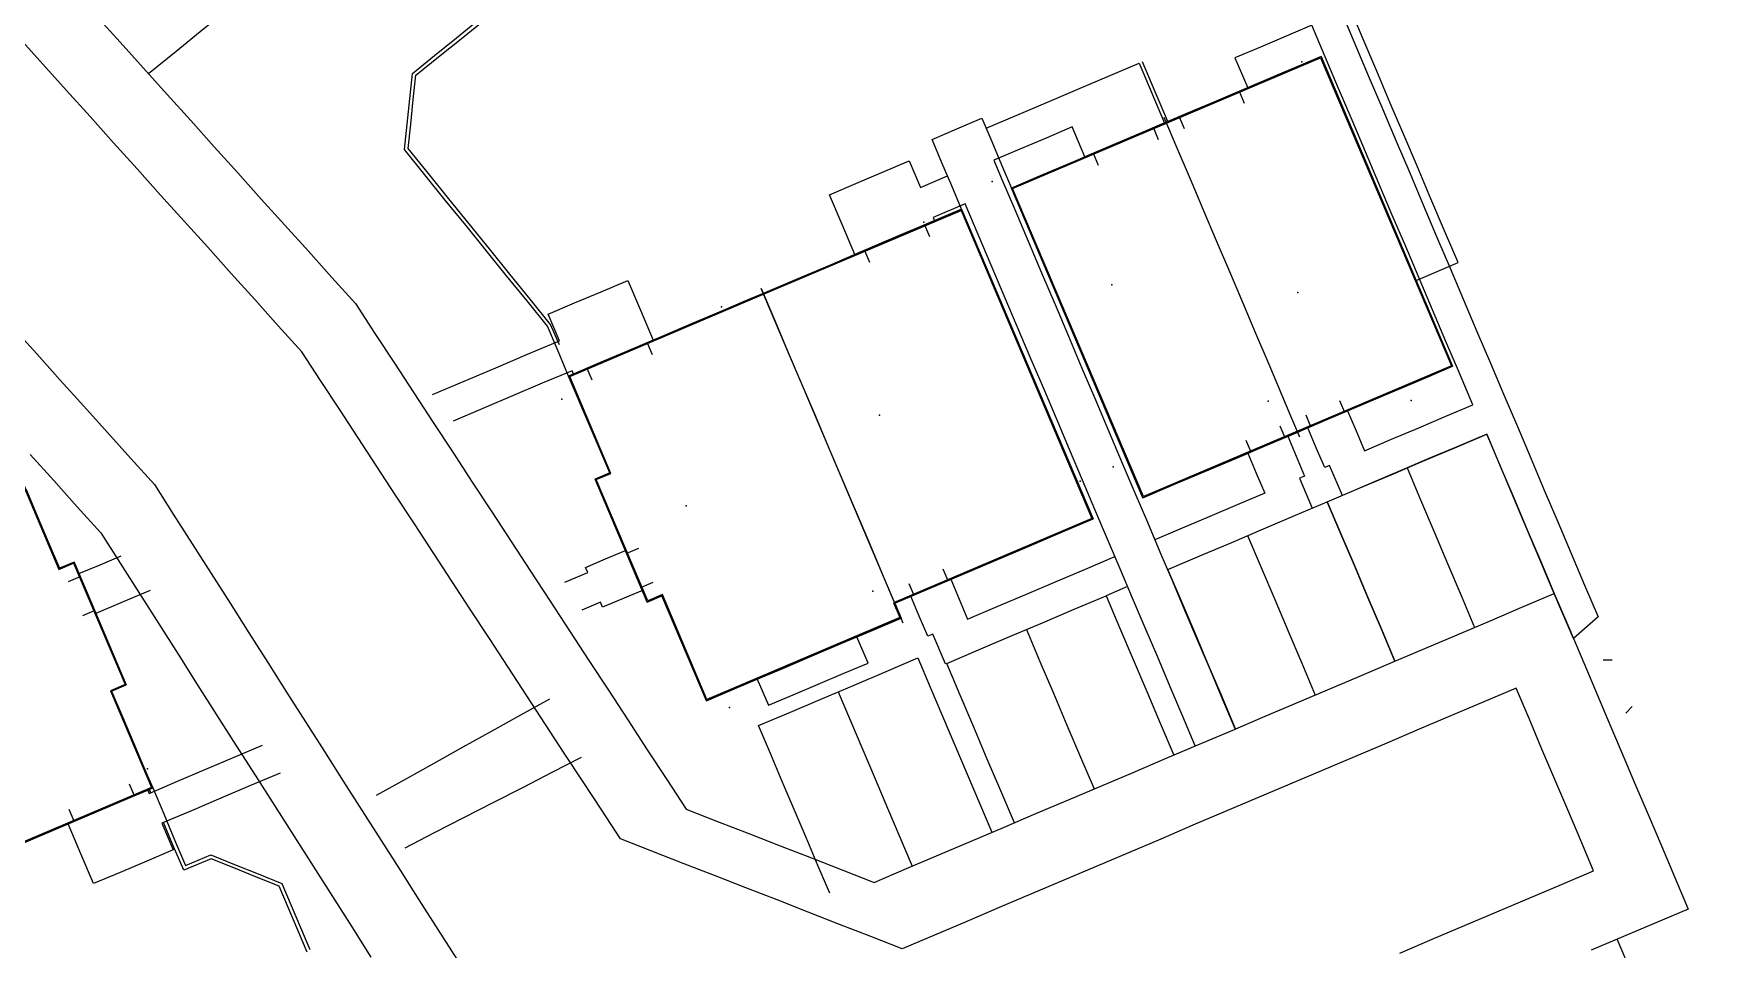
# Model space of a CAD drawing. Header units: metres. Extents: x 337936 to 338469, y 373266 to 374026.
# Drawn here: x 338095.53 to 338142.08, y 373574.2 to 373599.58 of the extents above; entities that cross this region are included whole.
import ezdxf

# ---------------------------------------------------------------- set-up
doc = ezdxf.new("R2010")
doc.units = ezdxf.units.M
for name, color, linetype in [('3D_LINES', 3, 'Continuous'), ('3D_Points', 1, 'Continuous'), ('PLOTS EXTERNAL LEVEL', 6, 'Continuous'), ('PLOTS FFL', 5, 'Continuous')]:
    doc.layers.add(name, color=color, linetype=linetype)

msp = doc.modelspace()

# ---------------------------------------------------------------- linework, layer by layer
at = {"layer": '3D_LINES'}
for points in [[(338098.715, 373598.475, 33.474), (338099.485, 373599.099, 33.474), (338100.255, 373599.722, 33.475), (338101.025, 373600.346, 33.476), (338101.796, 373600.97, 33.477), (338102.566, 373601.594, 33.478), (338103.336, 373602.217, 33.479), (338104.106, 373602.841, 33.515)], [(338110.365, 373590.091, 33.733), (338110.072, 373590.782, 33.715), (338109.779, 373591.472, 33.697), (338109.212, 373592.172, 33.679), (338108.646, 373592.872, 33.661), (338108.079, 373593.571, 33.636), (338107.512, 373594.271, 33.612), (338106.946, 373594.971, 33.587), (338106.379, 373595.671, 33.562), (338105.812, 373596.37, 33.537), (338105.886, 373597.073, 33.529), (338105.96, 373597.777, 33.521), (338106.034, 373598.48, 33.513), (338106.646, 373598.975, 33.502), (338107.257, 373599.471, 33.494), (338107.869, 373599.966, 33.491), (338107.491, 373600.432, 33.48), (338107.114, 373600.898, 33.469)], [(338110.108, 373590.954, 33.71), (338109.865, 373591.524, 33.695), (338109.301, 373592.221, 33.678), (338108.737, 373592.918, 33.66), (338108.173, 373593.614, 33.638), (338107.609, 373594.311, 33.614), (338107.045, 373595.008, 33.589), (338106.48, 373595.704, 33.564), (338105.916, 373596.401, 33.539), (338105.987, 373597.077, 33.532), (338106.058, 373597.753, 33.524), (338106.129, 373598.428, 33.516), (338106.756, 373598.936, 33.503), (338107.383, 373599.443, 33.495), (338108.01, 373599.951, 33.492), (338107.601, 373600.456, 33.481), (338107.192, 373600.961, 33.469)], [(338133.862, 373592.743, 33.595), (338134.443, 373592.99, 33.593), (338135.024, 373593.237, 33.59), (338134.649, 373594.121, 33.591), (338134.273, 373595.006, 33.591), (338133.898, 373595.89, 33.591), (338133.523, 373596.774, 33.592), (338133.147, 373597.659, 33.592), (338132.772, 373598.543, 33.592), (338132.396, 373599.428, 33.593), (338132.021, 373600.312, 33.589)], [(338097.277, 373600.071, 33.513), (338097.93, 373599.347, 33.495), (338098.582, 373598.622, 33.477), (338099.235, 373597.897, 33.462), (338099.887, 373597.172, 33.448), (338100.54, 373596.448, 33.433), (338101.193, 373595.723, 33.424), (338101.845, 373594.998, 33.451), (338102.498, 373594.274, 33.479), (338103.15, 373593.549, 33.506), (338103.803, 373592.824, 33.534), (338104.455, 373592.099, 33.561), (338104.995, 373591.275, 33.587), (338105.534, 373590.451, 33.613), (338106.074, 373589.626, 33.639), (338106.613, 373588.802, 33.661), (338107.153, 373587.978, 33.673), (338107.692, 373587.153, 33.684), (338108.232, 373586.329, 33.678), (338108.771, 373585.505, 33.672), (338109.311, 373584.68, 33.666), (338109.85, 373583.856, 33.659), (338110.389, 373583.032, 33.653), (338110.929, 373582.207, 33.647), (338111.468, 373581.383, 33.641), (338112.008, 373580.559, 33.636), (338112.547, 373579.734, 33.655), (338113.087, 373578.91, 33.674), (338113.626, 373578.086, 33.692), (338114.494, 373577.747, 33.7), (338115.362, 373577.409, 33.708), (338116.229, 373577.071, 33.716), (338117.097, 373576.733, 33.723), (338117.964, 373576.395, 33.729), (338118.832, 373576.056, 33.737), (338119.73, 373576.438, 33.739), (338120.628, 373576.819, 33.742), (338121.526, 373577.2, 33.745), (338122.425, 373577.581, 33.745), (338123.323, 373577.963, 33.746), (338124.221, 373578.344, 33.747), (338125.119, 373578.725, 33.747), (338126.018, 373579.106, 33.748), (338126.916, 373579.488, 33.749), (338127.814, 373579.869, 33.749), (338128.712, 373580.25, 33.749), (338129.61, 373580.632, 33.744), (338130.509, 373581.013, 33.733), (338131.407, 373581.394, 33.723), (338132.305, 373581.775, 33.712), (338133.203, 373582.157, 33.701), (338134.101, 373582.538, 33.691), (338135, 373582.919, 33.685), (338135.898, 373583.3, 33.685), (338136.796, 373583.682, 33.684), (338137.694, 373584.063, 33.68), (338138.065, 373583.188, 33.693), (338138.437, 373582.314, 33.705), (338138.808, 373581.439, 33.718), (338139.179, 373580.565, 33.731), (338139.55, 373579.691, 33.743), (338139.921, 373578.816, 33.756), (338140.293, 373577.942, 33.769), (338140.664, 373577.067, 33.781), (338141.035, 373576.193, 33.794), (338141.406, 373575.318, 33.807), (338140.509, 373574.937, 33.81), (338139.611, 373574.556, 33.81), (338138.714, 373574.175, 33.81)], [(338131.818, 373600.116, 33.59), (338132.192, 373599.237, 33.594), (338132.565, 373598.358, 33.593), (338132.938, 373597.479, 33.593), (338133.311, 373596.6, 33.593), (338133.684, 373595.721, 33.592), (338134.057, 373594.842, 33.592), (338134.43, 373593.963, 33.592), (338134.803, 373593.084, 33.591), (338135.176, 373592.205, 33.591), (338135.549, 373591.326, 33.591), (338135.922, 373590.448, 33.592), (338136.296, 373589.569, 33.602), (338136.669, 373588.69, 33.615), (338137.042, 373587.811, 33.627), (338137.415, 373586.932, 33.64), (338137.788, 373586.053, 33.653), (338138.161, 373585.174, 33.666), (338138.534, 373584.295, 33.678), (338138.907, 373583.416, 33.691), (338138.222, 373582.82, 33.698), (338137.878, 373583.629, 33.686), (338137.535, 373584.438, 33.675), (338137.192, 373585.246, 33.663), (338136.849, 373586.055, 33.651), (338136.505, 373586.864, 33.64), (338136.162, 373587.673, 33.628), (338135.819, 373588.481, 33.616), (338135.018, 373588.142, 33.62), (338134.218, 373587.802, 33.622), (338133.418, 373587.462, 33.628), (338132.617, 373587.122, 33.638), (338131.817, 373586.783, 33.647), (338131.465, 373587.612, 33.638), (338131.327, 373587.553, 33.64), (338131.093, 373588.105, 33.634), (338130.858, 373588.658, 33.628), (338131.41, 373588.892, 33.621), (338131.963, 373589.127, 33.639), (338132.197, 373588.574, 33.621), (338132.432, 373588.021, 33.627), (338133.182, 373588.34, 33.618), (338133.933, 373588.659, 33.61), (338134.683, 373588.977, 33.608), (338135.434, 373589.296, 33.604), (338135.062, 373590.172, 33.595), (338134.69, 373591.049, 33.594), (338134.317, 373591.925, 33.595), (338133.945, 373592.802, 33.595), (338133.573, 373593.679, 33.595), (338133.201, 373594.555, 33.596), (338132.829, 373595.432, 33.596), (338132.457, 373596.308, 33.596), (338132.085, 373597.185, 33.597), (338131.713, 373598.062, 33.597), (338131.341, 373598.938, 33.597), (338130.969, 373599.815, 33.592), (338130.259, 373599.514, 33.595), (338129.549, 373599.212, 33.591), (338128.84, 373598.911, 33.603), (338129.192, 373598.083, 33.636), (338128.455, 373597.77, 33.651), (338127.719, 373597.458, 33.665), (338126.982, 373597.145, 33.68), (338126.631, 373597.974, 33.645), (338126.279, 373598.802, 33.616)], [(338133.414, 373574.098, 33.809), (338134.309, 373574.478, 33.798), (338135.204, 373574.858, 33.788), (338136.099, 373575.238, 33.784), (338136.994, 373575.618, 33.784), (338137.889, 373575.998, 33.784), (338138.784, 373576.378, 33.784), (338138.426, 373577.221, 33.772), (338138.067, 373578.065, 33.76), (338137.709, 373578.909, 33.748), (338137.351, 373579.753, 33.736), (338136.993, 373580.597, 33.724), (338136.635, 373581.44, 33.712), (338135.739, 373581.06, 33.712), (338134.843, 373580.68, 33.712), (338133.947, 373580.3, 33.722), (338133.051, 373579.919, 33.733), (338132.155, 373579.539, 33.743), (338131.26, 373579.159, 33.754), (338130.364, 373578.779, 33.764), (338129.468, 373578.398, 33.768), (338128.572, 373578.018, 33.768), (338127.676, 373577.638, 33.768), (338126.78, 373577.257, 33.767), (338125.884, 373576.877, 33.766), (338124.988, 373576.497, 33.765), (338124.093, 373576.117, 33.764), (338123.197, 373575.736, 33.764), (338122.301, 373575.356, 33.763), (338121.405, 373574.976, 33.761), (338120.509, 373574.596, 33.758), (338119.613, 373574.215, 33.756), (338118.746, 373574.554, 33.75), (338117.878, 373574.892, 33.743), (338117.011, 373575.23, 33.737), (338116.143, 373575.568, 33.728), (338115.275, 373575.906, 33.72), (338114.408, 373576.245, 33.712), (338113.54, 373576.583, 33.704), (338112.673, 373576.921, 33.693), (338111.805, 373577.259, 33.675), (338111.285, 373578.054, 33.657), (338110.765, 373578.848, 33.639), (338110.246, 373579.642, 33.621), (338109.726, 373580.436, 33.605), (338109.206, 373581.23, 33.611), (338108.686, 373582.025, 33.617), (338108.167, 373582.819, 33.623), (338107.647, 373583.613, 33.629), (338107.127, 373584.407, 33.634), (338106.607, 373585.202, 33.64), (338106.088, 373585.996, 33.643), (338105.568, 373586.79, 33.632), (338105.048, 373587.584, 33.621), (338104.528, 373588.378, 33.609), (338104.009, 373589.173, 33.591), (338103.489, 373589.967, 33.566), (338102.969, 373590.761, 33.541), (338102.316, 373591.486, 33.513), (338101.664, 373592.211, 33.486), (338101.011, 373592.935, 33.458), (338100.359, 373593.66, 33.431), (338099.706, 373594.385, 33.415), (338099.054, 373595.109, 33.43), (338098.401, 373595.834, 33.444), (338097.749, 373596.559, 33.46), (338097.096, 373597.284, 33.478), (338096.444, 373598.008, 33.493), (338095.791, 373598.733, 33.495), (338095.138, 373599.458, 33.497)], [(338126.935, 373597.125, 33.674), (338126.077, 373596.761, 33.674), (338125.218, 373596.396, 33.674), (338124.359, 373596.032, 33.674), (338123.501, 373595.667, 33.674), (338122.642, 373595.303, 33.674), (338123.007, 373594.444, 33.674), (338123.371, 373593.586, 33.674), (338123.736, 373592.727, 33.674), (338124.1, 373591.868, 33.674), (338124.464, 373591.01, 33.674), (338124.829, 373590.151, 33.674), (338125.193, 373589.293, 33.674), (338125.558, 373588.434, 33.674), (338125.922, 373587.575, 33.674), (338126.287, 373586.717, 33.666), (338127.145, 373587.081, 33.658), (338128.004, 373587.446, 33.65), (338128.863, 373587.81, 33.641), (338129.721, 373588.175, 33.633), (338130.58, 373588.539, 33.625), (338131.324, 373588.855, 33.618), (338132.068, 373589.171, 33.611), (338132.812, 373589.487, 33.604), (338133.556, 373589.802, 33.597), (338134.214, 373590.082, 33.597), (338134.873, 373590.361, 33.597), (338134.508, 373591.22, 33.597), (338134.144, 373592.078, 33.597), (338133.779, 373592.937, 33.597), (338133.415, 373593.796, 33.597), (338133.05, 373594.654, 33.597), (338132.686, 373595.513, 33.598), (338132.322, 373596.372, 33.598), (338131.957, 373597.23, 33.598), (338131.593, 373598.089, 33.598), (338131.228, 373598.947, 33.598), (338130.726, 373598.734, 33.598), (338129.968, 373598.412, 33.598), (338129.21, 373598.09, 33.598), (338128.451, 373597.769, 33.598), (338127.693, 373597.447, 33.598), (338126.935, 373597.125, 33.598)], [(338121.939, 373596.96, 33.736), (338122.788, 373597.32, 33.736), (338123.638, 373597.681, 33.736), (338124.487, 373598.041, 33.736), (338125.336, 373598.402, 33.736), (338126.186, 373598.762, 33.736), (338126.537, 373597.934, 33.736), (338126.889, 373597.105, 33.736), (338126.153, 373596.793, 33.736), (338125.416, 373596.48, 33.736), (338124.68, 373596.168, 33.736), (338124.328, 373596.996, 33.736), (338123.603, 373596.688, 33.736), (338122.878, 373596.38, 33.736), (338122.152, 373596.073, 33.736), (338122.359, 373595.587, 33.736), (338122.732, 373594.708, 33.731), (338123.105, 373593.829, 33.725), (338123.478, 373592.95, 33.72), (338123.851, 373592.071, 33.714), (338124.224, 373591.193, 33.709), (338124.597, 373590.314, 33.704), (338124.97, 373589.435, 33.698), (338125.343, 373588.556, 33.693), (338125.716, 373587.678, 33.687), (338126.064, 373586.859, 33.687), (338126.411, 373586.04, 33.687), (338126.759, 373585.221, 33.687), (338127.107, 373584.402, 33.687), (338127.454, 373583.583, 33.687), (338127.802, 373582.764, 33.687), (338128.149, 373581.945, 33.687), (338128.497, 373581.126, 33.687), (338128.845, 373580.307, 33.687)], [(338128.959, 373597.984, 33.64), (338129.097, 373597.66, 33.664)], [(338121.261, 373594.717, 33.722), (338120.988, 373595.361, 33.708), (338120.714, 373596.005, 33.701), (338120.441, 373596.65, 33.694), (338121.131, 373596.943, 33.702), (338121.822, 373597.236, 33.689), (338122.095, 373596.591, 33.711), (338122.369, 373595.947, 33.732), (338122.642, 373595.303, 33.767)], [(338126.577, 373596.973, 33.688), (338126.715, 373596.649, 33.712)], [(338130.638, 373588.401, 33.809), (338130.393, 373588.979, 33.809), (338130.148, 373589.557, 33.809), (338129.784, 373590.413, 33.809), (338129.421, 373591.269, 33.809), (338129.057, 373592.126, 33.809), (338128.694, 373592.982, 33.809), (338128.33, 373593.838, 33.809), (338127.967, 373594.694, 33.809), (338127.603, 373595.551, 33.809), (338127.24, 373596.407, 33.809), (338126.877, 373597.263, 33.809)], [(338127.293, 373597.277, 33.674), (338127.431, 373596.952, 33.697)], [(338127.74, 373579.838, 33.674), (338127.393, 373580.657, 33.674), (338127.045, 373581.476, 33.674), (338126.697, 373582.295, 33.674), (338126.35, 373583.113, 33.674), (338126.002, 373583.932, 33.674), (338125.654, 373584.751, 33.674), (338125.307, 373585.57, 33.674), (338124.959, 373586.389, 33.674), (338124.612, 373587.208, 33.674), (338124.25, 373588.059, 33.675), (338123.889, 373588.911, 33.677), (338123.528, 373589.762, 33.678), (338123.166, 373590.613, 33.679), (338122.805, 373591.464, 33.68), (338122.444, 373592.315, 33.681), (338122.082, 373593.166, 33.682), (338121.721, 373594.017, 33.683), (338121.36, 373594.869, 33.684), (338120.468, 373594.49, 33.685), (338120.507, 373594.398, 33.685), (338119.771, 373594.085, 33.685), (338119.034, 373593.773, 33.685), (338118.298, 373593.46, 33.685), (338117.946, 373594.289, 33.685), (338117.594, 373595.117, 33.685), (338118.331, 373595.43, 33.685), (338119.067, 373595.742, 33.685), (338119.804, 373596.055, 33.685), (338120.117, 373595.317, 33.685), (338120.871, 373595.637, 33.685)], [(338124.911, 373596.266, 33.721), (338125.049, 373595.941, 33.745)], [(338119.406, 373583.796, 33.672), (338120.323, 373584.185, 33.672), (338121.239, 373584.574, 33.672), (338122.156, 373584.963, 33.672), (338123.073, 373585.352, 33.672), (338123.989, 373585.742, 33.672), (338124.906, 373586.131, 33.672), (338124.542, 373586.989, 33.672), (338124.177, 373587.848, 33.672), (338123.813, 373588.706, 33.672), (338123.448, 373589.565, 33.671), (338123.084, 373590.424, 33.671), (338122.719, 373591.282, 33.671), (338122.355, 373592.141, 33.671), (338121.99, 373592.999, 33.671), (338121.626, 373593.858, 33.671), (338121.261, 373594.717, 33.671), (338120.345, 373594.328, 33.671), (338119.428, 373593.938, 33.671), (338118.511, 373593.549, 33.671), (338117.595, 373593.16, 33.671), (338116.678, 373592.771, 33.672), (338115.761, 373592.382, 33.672), (338115.204, 373592.146, 33.672), (338114.647, 373591.909, 33.672), (338113.791, 373591.545, 33.683), (338112.934, 373591.182, 33.693), (338112.078, 373590.818, 33.704), (338111.221, 373590.455, 33.715), (338110.365, 373590.091, 33.725), (338110.566, 373589.617, 33.731), (338110.879, 373588.881, 33.727), (338111.191, 373588.144, 33.722), (338111.504, 373587.408, 33.718), (338111.099, 373587.236, 33.715), (338111.461, 373586.384, 33.71), (338111.822, 373585.532, 33.704), (338112.184, 373584.68, 33.699), (338112.546, 373583.828, 33.694), (338112.951, 373583.999, 33.691), (338113.259, 373583.272, 33.687), (338113.568, 373582.545, 33.682), (338113.877, 373581.818, 33.678), (338114.186, 373581.091, 33.673), (338114.66, 373581.292, 33.67), (338115.48, 373581.64, 33.67), (338116.3, 373581.988, 33.67), (338117.121, 373582.337, 33.67), (338117.941, 373582.685, 33.67), (338118.762, 373583.033, 33.67), (338119.582, 373583.381, 33.67)], [(338120.235, 373594.281, 33.673), (338120.373, 373593.957, 33.673)], [(338118.569, 373593.574, 33.678), (338118.707, 373593.249, 33.69)], [(338106.593, 373589.576, 33.653), (338107.471, 373589.949, 33.671), (338108.35, 373590.322, 33.689), (338109.229, 373590.696, 33.707), (338110.108, 373591.069, 33.707), (338109.795, 373591.805, 33.688), (338110.531, 373592.118, 33.679), (338111.268, 373592.43, 33.669), (338112.004, 373592.743, 33.66), (338112.356, 373591.914, 33.681), (338112.708, 373591.086, 33.703), (338111.971, 373590.773, 33.712), (338111.235, 373590.461, 33.722), (338110.498, 373590.148, 33.731), (338110.459, 373590.24, 33.729), (338109.636, 373589.891, 33.73), (338108.813, 373589.541, 33.713), (338107.99, 373589.192, 33.696), (338107.167, 373588.843, 33.675)], [(338119.641, 373583.243, 33.672), (338119.417, 373583.771, 33.672), (338119.193, 373584.298, 33.672), (338118.805, 373585.212, 33.672), (338118.417, 373586.125, 33.672), (338118.029, 373587.039, 33.672), (338117.642, 373587.952, 33.672), (338117.254, 373588.866, 33.672), (338116.866, 373589.78, 33.672), (338116.478, 373590.693, 33.672), (338116.091, 373591.607, 33.672), (338115.703, 373592.52, 33.672), (338116.079, 373591.634, 33.672), (338116.455, 373590.748, 33.672), (338116.831, 373589.861, 33.672), (338117.207, 373588.975, 33.672), (338117.584, 373588.089, 33.672), (338117.96, 373587.203, 33.672), (338118.336, 373586.317, 33.672), (338118.712, 373585.43, 33.672), (338119.088, 373584.544, 33.672), (338119.465, 373583.658, 33.672)], [(338094.966, 373591.429, 33.413), (338095.619, 373590.704, 33.408), (338096.272, 373589.98, 33.392), (338096.924, 373589.255, 33.402), (338097.577, 373588.53, 33.43), (338098.229, 373587.806, 33.453), (338098.882, 373587.081, 33.468), (338099.405, 373586.259, 33.479), (338099.929, 373585.437, 33.491), (338100.453, 373584.614, 33.502), (338100.977, 373583.792, 33.514), (338101.501, 373582.97, 33.525), (338102.024, 373582.148, 33.537), (338102.548, 373581.326, 33.53), (338103.072, 373580.504, 33.524), (338103.596, 373579.682, 33.519), (338104.119, 373578.859, 33.537), (338104.643, 373578.037, 33.556), (338105.167, 373577.215, 33.574), (338105.691, 373576.393, 33.593), (338106.214, 373575.571, 33.612), (338106.738, 373574.749, 33.63), (338107.262, 373573.926, 33.649)], [(338112.54, 373591.014, 33.705), (338112.677, 373590.69, 33.713)], [(338110.874, 373590.307, 33.726), (338111.011, 373589.983, 33.735)], [(338131.741, 373589.415, 33.713), (338131.879, 373589.09, 33.636)], [(338130.084, 373588.712, 33.657), (338130.222, 373588.387, 33.635)], [(338130.8, 373589.015, 33.682), (338130.938, 373588.691, 33.627)], [(338128.857, 373580.312, 33.749), (338128.482, 373581.196, 33.74), (338128.107, 373582.079, 33.731), (338127.732, 373582.963, 33.722), (338127.357, 373583.847, 33.714), (338126.982, 373584.73, 33.704), (338127.866, 373585.105, 33.694), (338128.749, 373585.481, 33.683), (338129.633, 373585.856, 33.673), (338130.517, 373586.231, 33.662), (338131.4, 373586.606, 33.652), (338131.775, 373585.722, 33.662), (338132.151, 373584.838, 33.671), (338132.526, 373583.955, 33.681), (338132.901, 373583.071, 33.691), (338133.276, 373582.187, 33.7), (338132.901, 373583.071, 33.691), (338132.526, 373583.955, 33.681), (338132.151, 373584.838, 33.671), (338131.775, 373585.722, 33.662), (338131.4, 373586.606, 33.652), (338132.284, 373586.981, 33.642), (338133.168, 373587.356, 33.631), (338134.051, 373587.731, 33.622), (338134.935, 373588.106, 33.62), (338135.819, 373588.481, 33.616), (338136.194, 373587.598, 33.629), (338136.569, 373586.714, 33.642), (338136.944, 373585.83, 33.655), (338137.319, 373584.947, 33.667), (338137.694, 373584.063, 33.68)], [(338129.143, 373588.312, 33.643), (338129.281, 373587.988, 33.646)], [(338130.163, 373588.363, 33.636), (338130.301, 373588.421, 33.634), (338130.535, 373587.869, 33.64), (338130.77, 373587.317, 33.646), (338130.632, 373587.258, 33.648), (338130.984, 373586.429, 33.657)], [(338095.438, 373587.917, 33.382), (338096.09, 373587.192, 33.382), (338096.743, 373586.467, 33.382), (338097.395, 373585.743, 33.382), (338097.93, 373584.903, 33.382), (338098.465, 373584.063, 33.382), (338099.001, 373583.223, 33.382), (338099.536, 373582.383, 33.382), (338100.071, 373581.543, 33.382), (338100.606, 373580.704, 33.382), (338101.141, 373579.864, 33.382), (338101.676, 373579.024, 33.382), (338102.211, 373578.184, 33.382), (338102.746, 373577.344, 33.382), (338103.281, 373576.504, 33.382), (338103.816, 373575.665, 33.382), (338104.351, 373574.825, 33.382), (338104.886, 373573.985, 33.382)], [(338129.196, 373587.952, 33.647), (338129.431, 373587.4, 33.653), (338129.665, 373586.847, 33.659), (338128.903, 373586.524, 33.668), (338128.141, 373586.2, 33.677), (338127.38, 373585.877, 33.686), (338126.618, 373585.553, 33.695)], [(338133.61, 373587.544, 33.626), (338133.985, 373586.66, 33.636), (338134.36, 373585.776, 33.647), (338134.735, 373584.893, 33.66), (338135.11, 373584.009, 33.673), (338135.485, 373583.125, 33.685)], [(338095.322, 373586.947, 33.378), (338095.63, 373586.22, 33.383), (338095.939, 373585.492, 33.389), (338096.248, 373584.765, 33.395), (338096.653, 373584.937, 33.398), (338097.014, 373584.085, 33.405), (338097.376, 373583.233, 33.412), (338097.738, 373582.381, 33.419), (338098.099, 373581.529, 33.425), (338097.694, 373581.357, 33.429), (338098.003, 373580.63, 33.435), (338098.312, 373579.903, 33.44), (338098.62, 373579.176, 33.446), (338098.834, 373578.673, 33.446), (338098.036, 373578.335, 33.446), (338097.238, 373577.996, 33.446), (338096.441, 373577.658, 33.446), (338095.643, 373577.319, 33.446), (338094.846, 373576.981, 33.446)], [(338129.191, 373585.668, 33.678), (338129.566, 373584.784, 33.688), (338129.941, 373583.901, 33.698), (338130.316, 373583.017, 33.707), (338130.691, 373582.133, 33.717), (338131.067, 373581.25, 33.727)], [(338098.765, 373584.148, 33.46), (338098.012, 373583.829, 33.441), (338097.259, 373583.509, 33.422), (338097.024, 373584.061, 33.417), (338096.79, 373584.614, 33.412), (338097.373, 373584.861, 33.427), (338097.956, 373585.109, 33.442)], [(338110.26, 373584.379, 33.673), (338110.894, 373584.649, 33.685), (338110.835, 373584.787, 33.686), (338111.387, 373585.021, 33.696), (338111.94, 373585.255, 33.707), (338112.174, 373584.703, 33.701), (338112.409, 373584.151, 33.695), (338111.856, 373583.916, 33.685), (338111.304, 373583.682, 33.675), (338111.245, 373583.82, 33.676), (338110.734, 373583.603, 33.666)], [(338112.299, 373585.312, 33.712), (338111.974, 373585.174, 33.706)], [(338120.847, 373582.128, 33.701), (338120.812, 373582.113, 33.7), (338120.46, 373582.941, 33.692), (338120.322, 373582.883, 33.692), (338120.088, 373583.435, 33.686), (338119.854, 373583.988, 33.681), (338120.406, 373584.222, 33.681), (338120.959, 373584.457, 33.682), (338121.193, 373583.904, 33.687), (338121.427, 373583.352, 33.693), (338122.244, 373583.699, 33.694), (338123.061, 373584.046, 33.694), (338123.878, 373584.392, 33.695), (338124.695, 373584.739, 33.696), (338125.512, 373585.086, 33.696)], [(338096.5, 373584.394, 33.405), (338096.825, 373584.532, 33.413)], [(338120.739, 373584.745, 33.678), (338120.876, 373584.42, 33.682)], [(338126.982, 373584.73, 33.704), (338126.969, 373584.725, 33.704)], [(338112.698, 373584.37, 33.702), (338112.374, 373584.233, 33.696)], [(338119.797, 373584.345, 33.678), (338119.935, 373584.021, 33.681)], [(338122.723, 373577.708, 33.745), (338122.348, 373578.592, 33.736), (338121.973, 373579.476, 33.727), (338121.598, 373580.359, 33.718), (338121.223, 373581.243, 33.709), (338120.848, 373582.127, 33.701), (338121.732, 373582.502, 33.701), (338122.615, 373582.877, 33.702), (338123.499, 373583.252, 33.703), (338124.383, 373583.627, 33.704), (338125.266, 373584.002, 33.704), (338125.641, 373583.118, 33.713), (338126.016, 373582.235, 33.722), (338126.392, 373581.351, 33.731), (338126.767, 373580.467, 33.74), (338127.142, 373579.584, 33.749)], [(338125.864, 373584.257, 33.705), (338125.266, 373584.003, 33.704)], [(338096.9, 373583.453, 33.413), (338097.224, 373583.591, 33.421)], [(338123.057, 373583.064, 33.702), (338123.432, 373582.181, 33.711), (338123.807, 373581.297, 33.72), (338124.182, 373580.413, 33.729), (338124.557, 373579.53, 33.738), (338124.933, 373578.646, 33.747)], [(338115.595, 373581.689, 33.679), (338115.903, 373580.964, 33.681), (338116.594, 373581.257, 33.683), (338117.285, 373581.551, 33.685), (338117.976, 373581.844, 33.687), (338118.667, 373582.137, 33.689), (338118.359, 373582.862, 33.682)], [(338117.606, 373575.753, 33.734), (338117.277, 373576.527, 33.726), (338116.948, 373577.302, 33.717), (338116.619, 373578.077, 33.708), (338116.29, 373578.852, 33.7), (338115.961, 373579.626, 33.692), (338115.632, 373580.401, 33.684), (338116.516, 373580.776, 33.686), (338117.4, 373581.151, 33.689), (338118.283, 373581.527, 33.692), (338119.167, 373581.902, 33.694), (338120.051, 373582.277, 33.696), (338120.393, 373581.471, 33.704), (338120.735, 373580.666, 33.712), (338121.076, 373579.861, 33.721), (338121.418, 373579.055, 33.729), (338121.76, 373578.25, 33.737), (338122.102, 373577.444, 33.745)], [(338139.05, 373582.229, 33.708), (338139.3, 373582.229, 33.708)], [(338105.039, 373578.47, 33.556), (338105.84, 373578.916, 33.563), (338106.641, 373579.362, 33.57), (338107.441, 373579.809, 33.576), (338108.242, 373580.255, 33.584), (338109.043, 373580.701, 33.601), (338109.843, 373581.148, 33.617)], [(338117.842, 373581.339, 33.69), (338118.183, 373580.534, 33.699), (338118.525, 373579.728, 33.707), (338118.867, 373578.923, 33.715), (338119.209, 373578.117, 33.723), (338119.551, 373577.312, 33.732), (338119.893, 373576.507, 33.74)], [(338139.679, 373580.748, 33.729), (338139.853, 373580.928, 33.727)], [(338102.364, 373579.085, 33.508), (338101.545, 373578.738, 33.5), (338100.727, 373578.391, 33.492), (338099.909, 373578.043, 33.483), (338099.091, 373577.696, 33.475), (338099.403, 373576.96, 33.49), (338098.667, 373576.647, 33.48), (338097.931, 373576.334, 33.469), (338097.194, 373576.022, 33.458), (338096.843, 373576.85, 33.441), (338096.491, 373577.679, 33.424), (338097.227, 373577.991, 33.435), (338097.964, 373578.304, 33.446), (338098.7, 373578.617, 33.457), (338098.739, 373578.524, 33.459), (338099.524, 373578.858, 33.467), (338100.31, 373579.191, 33.475), (338101.095, 373579.524, 33.485), (338101.88, 373579.858, 33.499)], [(338110.716, 373579.516, 33.63), (338109.9, 373579.098, 33.623), (338109.084, 373578.68, 33.616), (338108.268, 373578.262, 33.609), (338107.452, 373577.844, 33.601), (338106.637, 373577.426, 33.594), (338105.821, 373577.008, 33.587)], [(338098.325, 373578.457, 33.452), (338098.187, 373578.782, 33.445)], [(338098.781, 373578.542, 33.46), (338098.742, 373578.634, 33.458)], [(338098.834, 373578.673, 33.459), (338099.138, 373577.956, 33.473), (338099.442, 373577.239, 33.487), (338099.747, 373576.522, 33.5), (338100.45, 373576.82, 33.507), (338101.105, 373576.555, 33.521), (338101.761, 373576.291, 33.534), (338102.417, 373576.026, 33.548), (338102.805, 373575.111, 33.565), (338103.193, 373574.196, 33.583)], [(338096.659, 373577.75, 33.426), (338096.521, 373578.075, 33.428)], [(338103.115, 373574.123, 33.583), (338102.728, 373575.036, 33.565), (338102.341, 373575.949, 33.547), (338101.711, 373576.203, 33.535), (338101.081, 373576.458, 33.522), (338100.451, 373576.712, 33.509), (338099.694, 373576.391, 33.501), (338099.413, 373577.052, 33.489), (338099.132, 373577.714, 33.476)], [(338141.157, 373567.879, 33.899), (338142.077, 373568.27, 33.899), (338141.7, 373569.158, 33.886), (338141.324, 373570.045, 33.874), (338140.947, 373570.933, 33.861), (338140.57, 373571.821, 33.848), (338140.193, 373572.708, 33.836), (338139.817, 373573.596, 33.823), (338139.44, 373574.483, 33.81)]]:
    msp.add_polyline3d(points, dxfattribs=at)
at = {"layer": '3D_Points'}
for p in [(338130.696, 373598.805, 33.6), (338122.108, 373595.48, 33.75), (338120.212, 373594.355, 33.675), (338125.43, 373592.62, 33.975), (338130.58, 373592.409, 33.975), (338114.605, 373592.008, 33.675), (338110.177, 373589.452, 33.75), (338129.759, 373589.392, 33.825), (338133.721, 373589.413, 33.6), (338118.983, 373589.01, 33.825), (338125.465, 373587.571, 33.675), (338124.545, 373587.18, 33.675), (338113.623, 373586.49, 33.825), (338118.804, 373584.133, 33.675), (338114.825, 373580.903, 33.675), (338098.692, 373579.206, 33.45)]:
    msp.add_point(p, dxfattribs=at)
at = {"layer": 'PLOTS EXTERNAL LEVEL'}
for points in [[(338126.287, 373586.717, 33.975), (338122.642, 373595.303, 33.975), (338126.935, 373597.125, 33.975), (338131.228, 373598.947, 33.975), (338134.873, 373590.361, 33.975), (338130.58, 373588.539, 33.975), (338126.287, 373586.717, 33.975)], [(338119.582, 373583.381, 33.825), (338114.186, 373581.091, 33.825), (338112.951, 373583.999, 33.825), (338112.546, 373583.828, 33.825), (338111.099, 373587.236, 33.825), (338111.504, 373587.408, 33.825), (338110.365, 373590.091, 33.825), (338115.761, 373592.382, 33.825), (338121.261, 373594.717, 33.825), (338124.906, 373586.131, 33.825), (338119.406, 373583.796, 33.825), (338119.582, 373583.381, 33.825)], [(338093.251, 373576.303, 33.525), (338098.834, 373578.673, 33.525), (338097.694, 373581.357, 33.525), (338098.099, 373581.529, 33.525), (338096.653, 373584.937, 33.525), (338096.248, 373584.765, 33.525), (338095.013, 373587.674, 33.525), (338089.43, 373585.304, 33.525), (338093.251, 373576.303, 33.525)]]:
    msp.add_polyline3d(points, dxfattribs=at)
at = {"layer": 'PLOTS FFL'}
for points in [[(338126.3, 373586.75, 33.975), (338122.675, 373595.29, 33.975), (338126.945, 373597.102, 33.975), (338131.215, 373598.915, 33.975), (338134.84, 373590.375, 33.975), (338130.57, 373588.562, 33.975), (338126.3, 373586.75, 33.975)], [(338119.549, 373583.395, 33.825), (338114.199, 373581.123, 33.825), (338112.964, 373584.032, 33.825), (338112.559, 373583.86, 33.825), (338111.132, 373587.222, 33.825), (338111.537, 373587.394, 33.825), (338110.398, 373590.078, 33.825), (338115.771, 373592.359, 33.825), (338121.248, 373594.684, 33.825), (338124.873, 373586.144, 33.825), (338119.373, 373583.809, 33.825), (338119.549, 373583.395, 33.825)], [(338093.264, 373576.336, 33.525), (338089.463, 373585.291, 33.525), (338095, 373587.641, 33.525), (338096.234, 373584.732, 33.525), (338096.64, 373584.904, 33.525), (338098.067, 373581.542, 33.525), (338097.662, 373581.37, 33.525), (338098.801, 373578.686, 33.525), (338093.264, 373576.336, 33.525)]]:
    msp.add_polyline3d(points, dxfattribs=at)

doc.saveas('drawing.dxf')
